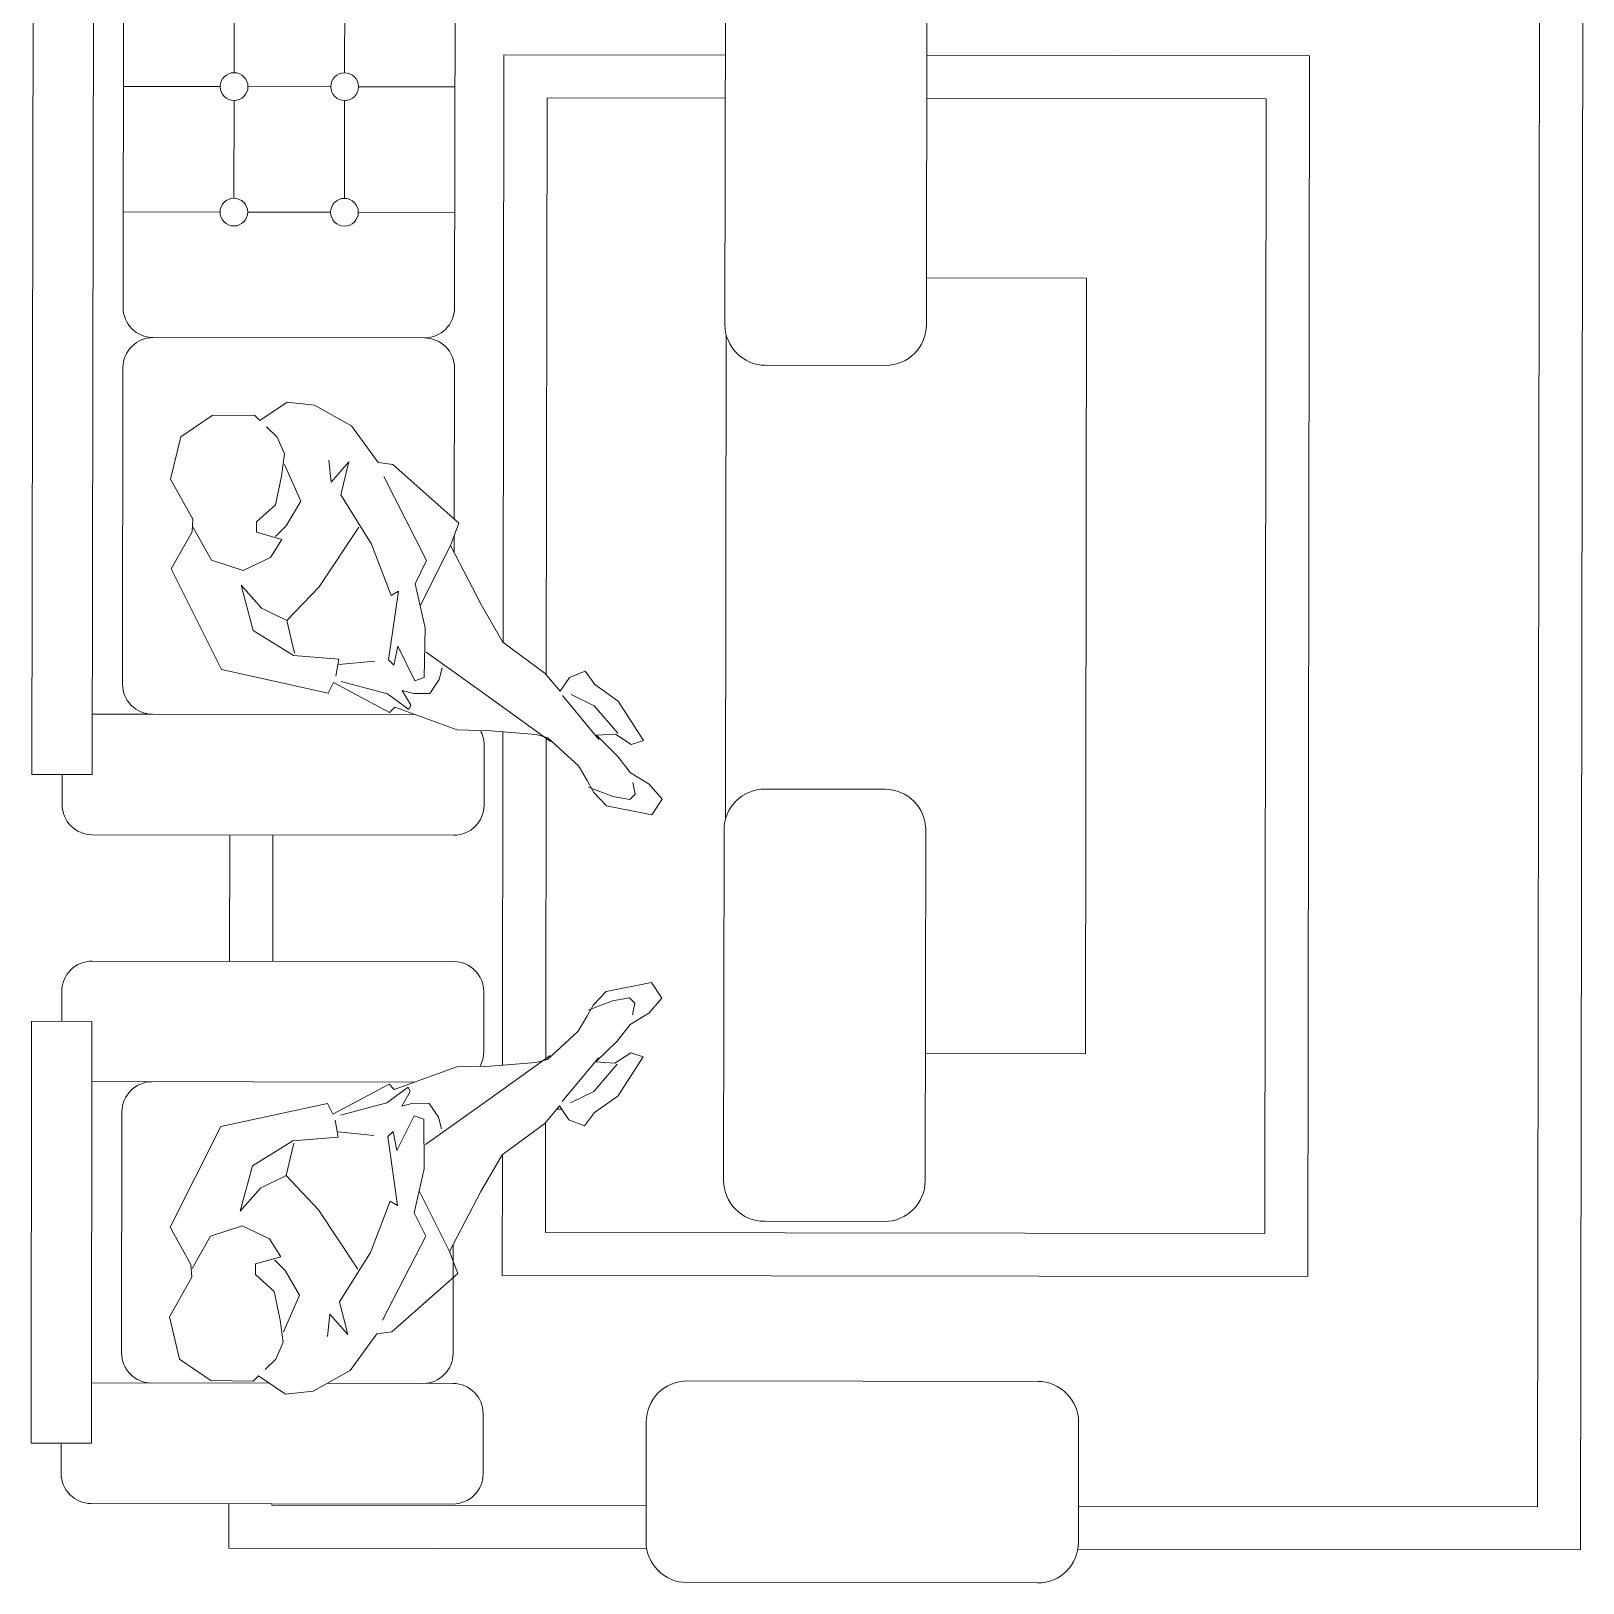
# Model space of a CAD drawing. Header units: millimetres. Extents: x 577 to 2337, y 236 to 943.
# Drawn here: x 2237.621 to 2239.961, y 466.718 to 469.058 of the extents above; entities that cross this region are included whole.
import ezdxf

# ---------------------------------------------------------------- set-up
doc = ezdxf.new("R2010")
doc.units = ezdxf.units.MM
doc.header["$LTSCALE"] = 0.01
doc.layers.add('06-Furn', color=4, linetype='Continuous')

msp = doc.modelspace()

# ---------------------------------------------------------------- linework, layer by layer
at = {"layer": '06-Furn', "color": 243, "lineweight": 18}
for p, q in [((2239.9572, 466.768), (2239.961, 469.432)), ((2239.8923, 466.8331), (2239.8959, 469.3671)), ((2238.3342, 469.0226), (2238.3329, 468.1367)), ((2238.6678, 469.0221), (2238.3342, 469.0226)), ((2239.5487, 469.0209), (2238.9716, 469.0217)), ((2239.5461, 467.1803), (2239.5487, 469.0209)), ((2238.3991, 468.9574), (2238.3979, 468.0881)), ((2238.6677, 468.9571), (2238.3991, 468.9574)), ((2239.4835, 468.9559), (2238.9715, 468.9566)), ((2239.4812, 467.2454), (2239.4835, 468.9559)), ((2239.2126, 468.6857), (2238.9711, 468.6861)), ((2239.211, 467.5163), (2239.2126, 468.6857)), ((2238.6692, 468.6007), (2238.6681, 467.8693)), ((2238.3327, 468.0016), (2238.332, 467.4991)), ((2238.3977, 467.9935), (2238.3971, 467.5071)), ((2237.9208, 467.8462), (2237.9205, 467.6557)), ((2237.9858, 467.8461), (2237.9855, 467.6556)), ((2238.9695, 467.5167), (2239.211, 467.5163)), ((2238.3969, 467.4124), (2238.3967, 467.2469)), ((2238.3318, 467.364), (2238.3316, 467.182)), ((2238.3967, 467.2469), (2239.4812, 467.2454)), ((2238.3316, 467.182), (2239.5461, 467.1803)), ((2237.9194, 466.8377), (2237.9193, 466.7708)), ((2237.9844, 466.8376), (2237.9844, 466.8357)), ((2237.9844, 466.8357), (2238.5486, 466.8349)), ((2239.2003, 466.834), (2239.8923, 466.8331)), ((2237.9193, 466.7708), (2238.5494, 466.7699)), ((2239.1993, 466.769), (2239.9572, 466.768))]:
    msp.add_line(p, q, dxfattribs=at)
at = {"layer": '06-Furn', "color": 17, "lineweight": 18}
for p, q in [((2237.6243, 469.1644), (2237.6226, 467.9375)), ((2237.7152, 469.1643), (2237.7135, 467.9374)), ((2237.9273, 468.9955), (2237.9276, 469.164)), ((2238.094, 468.9953), (2238.0942, 469.1638)), ((2238.668, 469.1448), (2238.6672, 468.616)), ((2238.971, 468.6156), (2238.9718, 469.1444)), ((2237.7606, 469.1188), (2237.7599, 468.6416)), ((2238.2604, 469.1181), (2238.2598, 468.6409)), ((2237.7604, 468.9749), (2237.9064, 468.9747)), ((2237.9271, 468.8062), (2237.9273, 468.9537)), ((2237.9482, 468.9746), (2238.073, 468.9744)), ((2238.0937, 468.806), (2238.0939, 468.9535)), ((2238.1148, 468.9744), (2238.2602, 468.9742)), ((2237.7601, 468.7855), (2237.9061, 468.7853)), ((2237.9479, 468.7853), (2238.0728, 468.7851)), ((2238.1146, 468.785), (2238.26, 468.7848)), ((2238.2142, 468.5956), (2237.8053, 468.5961)), ((2237.7598, 468.5508), (2237.7591, 468.0736)), ((2238.2596, 468.5501), (2238.2593, 468.3222)), ((2238.7286, 468.5545), (2238.9095, 468.5542)), ((2237.8045, 468.0281), (2237.7136, 468.0282)), ((2238.1999, 468.0276), (2237.8045, 468.0281)), ((2238.3043, 467.982), (2238.3041, 467.8911)), ((2237.6226, 467.9375), (2237.7135, 467.9374)), ((2237.668, 467.892), (2237.668, 467.9374)), ((2238.9086, 467.9151), (2238.7277, 467.9153)), ((2238.6662, 467.854), (2238.6654, 467.3252)), ((2238.9692, 467.3248), (2238.97, 467.8535)), ((2237.7133, 467.8465), (2238.2586, 467.8457)), ((2237.7131, 467.656), (2238.2584, 467.6552)), ((2237.6676, 467.6106), (2237.6675, 467.5651)), ((2238.3038, 467.6097), (2238.3036, 467.5188)), ((2237.6221, 467.5652), (2237.6212, 466.929)), ((2237.7129, 467.5651), (2237.6221, 467.5652)), ((2237.7129, 467.5651), (2237.7121, 466.9289)), ((2237.7128, 467.4742), (2238.1992, 467.4735)), ((2237.7582, 467.4287), (2237.7577, 467.0651)), ((2238.7268, 467.2636), (2238.9077, 467.2634)), ((2238.2578, 467.2291), (2238.2575, 467.0644)), ((2237.7122, 467.0198), (2237.9805, 467.0194)), ((2238.0679, 467.0193), (2238.2575, 467.019)), ((2239.1391, 467.022), (2238.6103, 467.0228)), ((2238.3029, 466.9735), (2238.3027, 466.8826)), ((2238.5488, 466.9614), (2238.5485, 466.7805)), ((2239.2002, 466.7796), (2239.2005, 466.9605)), ((2237.7121, 466.9289), (2237.6212, 466.929)), ((2237.6665, 466.8835), (2237.6666, 466.929)), ((2238.2572, 466.8372), (2237.7119, 466.838)), ((2238.6099, 466.719), (2239.1387, 466.7182))]:
    msp.add_line(p, q, dxfattribs=at)
at = {"layer": '06-Furn', "color": 8, "lineweight": 18}
for p, q in [((2238.0071, 468.4986), (2237.966, 468.4713)), ((2238.0485, 468.4942), (2238.0071, 468.4986)), ((2238.1044, 468.4628), (2238.0485, 468.4942)), ((2237.8944, 468.4787), (2237.8469, 468.4465)), ((2237.958, 468.4792), (2237.8944, 468.4787)), ((2237.966, 468.4713), (2237.958, 468.4792)), ((2237.992, 468.4459), (2237.976, 468.4617)), ((2238.1445, 468.4075), (2238.1044, 468.4628)), ((2237.8469, 468.4465), (2237.8315, 468.3827)), ((2238.0033, 468.4206), (2237.992, 468.4459)), ((2237.9988, 468.3871), (2238.0033, 468.4206)), ((2238.0035, 468.4047), (2238.0277, 468.3492)), ((2238.0702, 468.4115), (2238.0736, 468.3782)), ((2238.0736, 468.3782), (2238.1004, 468.4086)), ((2238.1004, 468.4086), (2238.0881, 468.3592)), ((2238.1668, 468.4045), (2238.1445, 468.4075)), ((2238.2661, 468.3162), (2238.1668, 468.4045)), ((2237.8315, 468.3827), (2237.8653, 468.3225)), ((2237.9896, 468.3441), (2237.9988, 468.3871)), ((2238.2176, 468.26), (2238.153, 468.3868)), ((2238.0277, 468.3492), (2238.0057, 468.3124)), ((2238.0881, 468.3592), (2238.1347, 468.2848)), ((2237.8653, 468.3225), (2237.8639, 468.3034)), ((2237.9612, 468.3184), (2237.9896, 468.3441)), ((2237.8639, 468.3034), (2237.8325, 468.2475)), ((2237.8658, 468.3097), (2237.8932, 468.2606)), ((2237.9613, 468.3025), (2237.9612, 468.3184)), ((2237.9995, 468.2917), (2237.9613, 468.3025)), ((2238.0057, 468.3124), (2237.9899, 468.2964)), ((2238.1155, 468.3101), (2238.0557, 468.2205)), ((2237.9822, 468.2645), (2237.9995, 468.2917)), ((2238.1347, 468.2848), (2238.1639, 468.2071)), ((2238.2536, 468.2827), (2238.2078, 468.1915)), ((2238.3004, 468.1924), (2238.2536, 468.2827)), ((2237.8932, 468.2606), (2237.941, 468.2451)), ((2237.941, 468.2451), (2237.9822, 468.2645)), ((2238.2004, 468.2249), (2238.2176, 468.26)), ((2237.8325, 468.2475), (2237.9084, 468.0954)), ((2237.9685, 468.188), (2237.938, 468.2228)), ((2237.938, 468.2228), (2237.956, 468.1545)), ((2238.0557, 468.2205), (2238.0068, 468.1693)), ((2238.175, 468.2135), (2238.1599, 468.11)), ((2238.1639, 468.2071), (2238.175, 468.2135)), ((2238.2152, 468.1582), (2238.2004, 468.2249)), ((2238.0068, 468.1693), (2237.9685, 468.188)), ((2238.3326, 468.137), (2238.3004, 468.1924)), ((2238.0068, 468.1693), (2238.0183, 468.12)), ((2238.2141, 468.0834), (2238.2152, 468.1582)), ((2237.956, 468.1545), (2238.0167, 468.1168)), ((2238.3965, 468.0897), (2238.3326, 468.137)), ((2238.0167, 468.1168), (2238.0851, 468.111)), ((2238.0851, 468.111), (2238.0805, 468.0855)), ((2238.1679, 468.1021), (2238.174, 468.1308)), ((2238.1738, 468.1298), (2238.1745, 468.1298)), ((2238.174, 468.1308), (2238.1998, 468.0785)), ((2238.217, 468.1216), (2238.3049, 468.0587)), ((2237.9084, 468.0954), (2238.0692, 468.0601)), ((2238.0852, 468.1031), (2238.1392, 468.1083)), ((2238.1599, 468.11), (2238.1679, 468.1021)), ((2238.241, 468.0979), (2238.2364, 468.0804)), ((2238.419, 468.0629), (2238.3965, 468.0897)), ((2238.4564, 468.093), (2238.4331, 468.0837)), ((2238.4714, 468.0728), (2238.4564, 468.093)), ((2238.0692, 468.0601), (2238.077, 468.0761)), ((2238.077, 468.0761), (2238.1616, 468.0306)), ((2238.1586, 468.0591), (2238.0885, 468.0776)), ((2238.1984, 468.0594), (2238.1809, 468.0641)), ((2238.1809, 468.0641), (2238.1938, 468.0419)), ((2238.1998, 468.0785), (2238.2141, 468.0834)), ((2238.2364, 468.0804), (2238.2222, 468.0596)), ((2238.4331, 468.0837), (2238.419, 468.0629)), ((2238.5065, 468.0477), (2238.4714, 468.0728)), ((2238.1906, 468.0355), (2238.1586, 468.0591)), ((2238.1938, 468.0419), (2238.1906, 468.0355)), ((2238.2222, 468.0596), (2238.1984, 468.0594)), ((2238.3049, 468.0587), (2238.4044, 467.987)), ((2238.4226, 468.0564), (2238.4772, 467.9901)), ((2238.4353, 468.0581), (2238.4704, 468.0409)), ((2238.4704, 468.0409), (2238.5057, 467.9998)), ((2238.5448, 467.9884), (2238.5065, 468.0477)), ((2238.1616, 468.0306), (2238.1695, 468.0386)), ((2238.1695, 468.0386), (2238.2636, 468.0044)), ((2238.2636, 468.0044), (2238.3145, 468.0032)), ((2238.3145, 468.0032), (2238.3829, 467.9974)), ((2238.3829, 467.9974), (2238.4004, 467.9927)), ((2238.4735, 467.9965), (2238.5021, 467.9983)), ((2238.5056, 467.9649), (2238.4735, 467.9965)), ((2238.5021, 467.9983), (2238.5261, 467.9826)), ((2238.4004, 467.9927), (2238.4468, 467.9502)), ((2238.5261, 467.9826), (2238.5448, 467.9884)), ((2238.4468, 467.9502), (2238.4597, 467.928)), ((2238.5248, 467.9396), (2238.5056, 467.9649)), ((2238.4597, 467.928), (2238.4699, 467.9102)), ((2238.5532, 467.9227), (2238.5248, 467.9396)), ((2238.5285, 467.9253), (2238.5318, 467.9078)), ((2238.4985, 467.9043), (2238.4618, 467.9184)), ((2238.4699, 467.9102), (2238.4886, 467.89)), ((2238.5239, 467.8998), (2238.4985, 467.9043)), ((2238.5318, 467.9078), (2238.5239, 467.8998)), ((2238.5728, 467.9003), (2238.5532, 467.9227)), ((2238.5571, 467.8763), (2238.5728, 467.9003)), ((2238.4886, 467.89), (2238.5571, 467.8763)), ((2238.4882, 467.6102), (2238.5567, 467.6238)), ((2238.5567, 467.6238), (2238.5724, 467.5998)), ((2238.498, 467.5959), (2238.4613, 467.582)), ((2238.4694, 467.5901), (2238.4882, 467.6102)), ((2238.5235, 467.6004), (2238.498, 467.5959)), ((2238.5314, 467.5924), (2238.5235, 467.6004)), ((2238.5724, 467.5998), (2238.5527, 467.5774)), ((2238.4592, 467.5723), (2238.4694, 467.5901)), ((2238.5527, 467.5774), (2238.5243, 467.5605)), ((2238.528, 467.5749), (2238.5314, 467.5924)), ((2238.3997, 467.5078), (2238.4463, 467.5502)), ((2238.4463, 467.5502), (2238.4592, 467.5723)), ((2238.5243, 467.5605), (2238.505, 467.5353)), ((2238.505, 467.5353), (2238.4728, 467.5038)), ((2238.3041, 467.4421), (2238.4037, 467.5135)), ((2238.3138, 467.4975), (2238.3822, 467.5032)), ((2238.3822, 467.5032), (2238.3997, 467.5078)), ((2238.4217, 467.444), (2238.4765, 467.5102)), ((2238.4728, 467.5038), (2238.5014, 467.5019)), ((2238.5014, 467.5019), (2238.5255, 467.5175)), ((2238.5441, 467.5117), (2238.5057, 467.4525)), ((2238.5255, 467.5175), (2238.5441, 467.5117)), ((2238.1687, 467.4625), (2238.2629, 467.4965)), ((2238.2629, 467.4965), (2238.3138, 467.4975)), ((2238.4696, 467.4594), (2238.505, 467.5004)), ((2238.0761, 467.4253), (2238.1609, 467.4706)), ((2238.1898, 467.4656), (2238.1578, 467.4421)), ((2238.1609, 467.4706), (2238.1687, 467.4625)), ((2238.18, 467.4371), (2238.1929, 467.4592)), ((2238.4344, 467.4423), (2238.4696, 467.4594)), ((2237.9074, 467.4065), (2238.0683, 467.4413)), ((2238.0683, 467.4413), (2238.0761, 467.4253)), ((2238.1578, 467.4421), (2238.0876, 467.4237)), ((2238.1975, 467.4416), (2238.18, 467.4371)), ((2238.2214, 467.4414), (2238.1975, 467.4416)), ((2238.216, 467.3794), (2238.3041, 467.4421)), ((2238.2355, 467.4206), (2238.2214, 467.4414)), ((2238.4181, 467.4376), (2238.3956, 467.4108)), ((2238.4213, 467.4329), (2238.414, 467.4329)), ((2238.4322, 467.4167), (2238.4181, 467.4376)), ((2238.5057, 467.4525), (2238.4705, 467.4275)), ((2238.0841, 467.3904), (2238.0796, 467.4159)), ((2238.1729, 467.3703), (2238.1989, 467.4225)), ((2238.1989, 467.4225), (2238.2132, 467.4176)), ((2238.2132, 467.4176), (2238.214, 467.3428)), ((2238.2401, 467.403), (2238.2355, 467.4206)), ((2238.3956, 467.4108), (2238.3315, 467.3637)), ((2238.4554, 467.4074), (2238.4322, 467.4167)), ((2238.4705, 467.4275), (2238.4554, 467.4074)), ((2237.8311, 467.2546), (2237.9074, 467.4065)), ((2238.0157, 467.3847), (2238.0841, 467.3904)), ((2238.0842, 467.3983), (2238.1382, 467.393)), ((2238.1589, 467.3912), (2238.1669, 467.399)), ((2238.1737, 467.2876), (2238.1589, 467.3912)), ((2238.1669, 467.399), (2238.1729, 467.3703)), ((2237.9549, 467.3472), (2238.0157, 467.3847)), ((2238.0056, 467.3324), (2238.0172, 467.3815)), ((2238.1727, 467.3714), (2238.1735, 467.3714)), ((2238.3315, 467.3637), (2238.2991, 467.3084)), ((2237.9367, 467.279), (2237.9549, 467.3472)), ((2238.214, 467.3428), (2238.199, 467.2762)), ((2238.0056, 467.3324), (2237.9673, 467.3137)), ((2238.0544, 467.2809), (2238.0056, 467.3324)), ((2237.9673, 467.3137), (2237.9367, 467.279)), ((2238.1332, 467.2164), (2238.1626, 467.2941)), ((2238.1626, 467.2941), (2238.1737, 467.2876)), ((2238.2521, 467.2182), (2238.2065, 467.3095)), ((2238.2991, 467.3084), (2238.2521, 467.2182)), ((2238.1139, 467.1912), (2238.0544, 467.2809)), ((2238.199, 467.2762), (2238.2162, 467.241)), ((2237.8623, 467.1986), (2237.8311, 467.2546)), ((2237.8918, 467.2413), (2237.9396, 467.2567)), ((2237.9396, 467.2567), (2237.9808, 467.2372)), ((2237.8643, 467.1923), (2237.8918, 467.2413)), ((2237.9808, 467.2372), (2237.998, 467.2099)), ((2238.2162, 467.241), (2238.1513, 467.1144)), ((2237.8637, 467.1795), (2237.8623, 467.1986)), ((2237.9597, 467.1992), (2237.9596, 467.1833)), ((2237.998, 467.2099), (2237.9597, 467.1992)), ((2238.0041, 467.1892), (2237.9884, 467.2053)), ((2238.0864, 467.1422), (2238.1332, 467.2164)), ((2238.2521, 467.2182), (2238.2645, 467.1847)), ((2237.8297, 467.1194), (2237.8637, 467.1795)), ((2237.9596, 467.1833), (2237.9879, 467.1576)), ((2238.026, 467.1524), (2238.0041, 467.1892)), ((2238.2645, 467.1847), (2238.165, 467.0967)), ((2237.9879, 467.1576), (2237.997, 467.1145)), ((2238.0016, 467.097), (2238.026, 467.1524)), ((2238.0986, 467.0927), (2238.0864, 467.1422)), ((2237.845, 467.0556), (2237.8297, 467.1194)), ((2237.997, 467.1145), (2238.0015, 467.0811)), ((2238.0683, 467.0899), (2238.0719, 467.1233)), ((2238.0719, 467.1233), (2238.0986, 467.0927)), ((2238.0015, 467.0811), (2237.9901, 467.0557)), ((2238.1427, 467.0938), (2238.1024, 467.0385)), ((2238.165, 467.0967), (2238.1427, 467.0938)), ((2237.8924, 467.0233), (2237.845, 467.0556)), ((2237.9901, 467.0557), (2237.974, 467.04)), ((2238.1024, 467.0385), (2238.0464, 467.0073)), ((2237.9559, 467.0226), (2237.8924, 467.0233)), ((2237.964, 467.0305), (2237.9559, 467.0226)), ((2238.005, 467.003), (2237.964, 467.0305)), ((2238.0464, 467.0073), (2238.005, 467.003))]:
    msp.add_line(p, q, dxfattribs=at)
at = {"layer": '06-Furn', "color": 75, "lineweight": 18}
for p, q in [((2238.2536, 468.2827), (2238.2661, 468.3162)), ((2238.1929, 467.4592), (2238.1898, 467.4656))]:
    msp.add_line(p, q, dxfattribs=at)
at = {"layer": '06-Furn', "color": 35, "lineweight": 18}
msp.add_line((2238.2593, 468.2979), (2238.2592, 468.2718), dxfattribs=at)
at = {"layer": '06-Furn', "color": 17, "lineweight": 18}
for centre in [(2237.9273, 468.9746), (2238.0939, 468.9744), (2237.927, 468.7853), (2238.0937, 468.7851)]:
    msp.add_circle(centre, 0.0209, dxfattribs=at)
for centre, radius, start, end in [((2237.8053, 468.6416), 0.0454, 179.9197, 269.9197), ((2238.2143, 468.641), 0.0454, 269.9197, 359.9197), ((2238.7287, 468.6159), 0.0615, 179.9197, 269.9197), ((2238.9096, 468.6157), 0.0615, 269.9197, 359.9197), ((2237.8052, 468.5507), 0.0454, 89.9197, 179.9197), ((2238.2142, 468.5501), 0.0454, 359.9197, 89.9197), ((2237.8045, 468.0736), 0.0454, 179.9197, 269.9197), ((2238.2588, 467.982), 0.0454, 359.9197, 28.274), ((2238.7276, 467.8539), 0.0615, 89.9197, 179.9197), ((2238.9085, 467.8536), 0.0615, 359.9197, 89.9197), ((2237.7134, 467.8919), 0.0454, 179.9197, 269.9197), ((2238.2587, 467.8912), 0.0454, 269.9197, 359.9197), ((2237.713, 467.6105), 0.0454, 89.9197, 179.9197), ((2238.2583, 467.6098), 0.0454, 359.9197, 89.9197), ((2237.8036, 467.4286), 0.0454, 89.9197, 179.9197), ((2238.7269, 467.3251), 0.0615, 179.9197, 269.9197), ((2238.9078, 467.3248), 0.0615, 269.9197, 359.9197), ((2237.8031, 467.0651), 0.0454, 179.9197, 269.9197), ((2238.2121, 467.0645), 0.0454, 269.9197, 359.9197), ((2238.2574, 466.9736), 0.0454, 359.9197, 89.9197), ((2238.6102, 466.9613), 0.0615, 89.9197, 179.9197), ((2239.139, 466.9606), 0.0615, 359.9197, 89.9197), ((2237.712, 466.8834), 0.0454, 179.9197, 269.9197), ((2238.2573, 466.8827), 0.0454, 269.9197, 359.9197), ((2238.61, 466.7804), 0.0615, 179.9197, 269.9197), ((2239.1388, 466.7797), 0.0615, 269.9197, 359.9197)]:
    msp.add_arc(centre, radius, start, end, dxfattribs=at)
at = {"layer": '06-Furn', "color": 35, "lineweight": 18}
msp.add_arc((2238.2582, 467.5189), 0.0454, 331.5654, 359.9197, dxfattribs=at)

doc.saveas('drawing.dxf')
